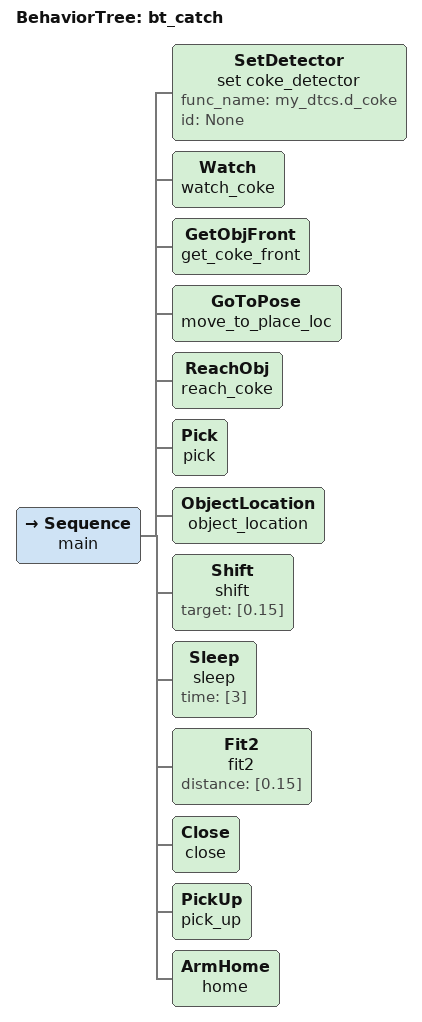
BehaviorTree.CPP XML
<root>
    <BehaviorTree ID="bt_catch">
    <Sequence name="main">
        <SetDetector name="set coke_detector" func_name="my_dtcs.d_coke" id="None"/>
        <Watch name="watch_coke"/>
        <GetObjFront name="get_coke_front"/>
        <GoToPose name="move_to_place_loc"/>
        <ReachObj name="reach_coke"/>
        <Pick name="pick"/>
        <ObjectLocation name="object_location"/>
        <Shift name="shift" target="[0.15]"/>
        <Sleep name="sleep" time="[3]"/>
        <Fit2 name="fit2" distance="[0.15]"/>
        <Close name="close"/>
        <PickUp name="pick_up"/>
        <ArmHome name="home"/>
    </Sequence>
    </BehaviorTree>
</root>
